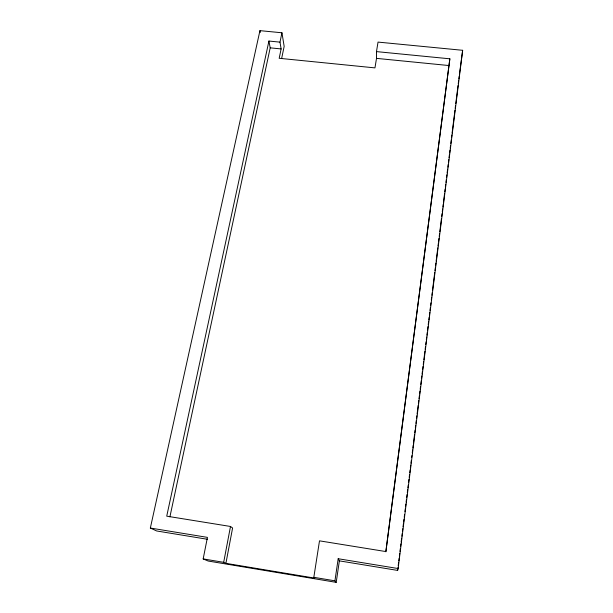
<?xml version="1.0" encoding="UTF-8"?>
<svg xmlns="http://www.w3.org/2000/svg" width="613" height="613" viewBox="0 0 613 613"><rect width="100%" height="100%" fill="white"/><g stroke="black" fill="none" stroke-linecap="round" stroke-linejoin="round"><path stroke-width="0.92" d="M385.884 551.8L449.858 58.81L376.474 51.607L378.037 42.09L462.654 50.297L398.128 568.535L397.607 570.404L339.364 560.872L338.184 558.734L398.128 568.535M397.607 570.404L397.967 567.561M398.205 565.661L398.557 562.818M398.795 560.918L399.147 558.075M399.385 556.175L399.737 553.324M399.975 551.432L400.327 548.581M400.565 546.689L400.917 543.838M401.155 541.946L401.63 538.145M401.867 536.252L402.22 533.402M402.457 531.509L402.81 528.659M403.048 526.766L403.4 523.916M403.638 522.023L403.998 519.173M404.228 517.272L404.588 514.43M404.94 511.587L405.293 508.736M405.53 506.836L405.883 503.993M406.12 502.093L406.48 499.25M406.71 497.35L407.07 494.507M407.308 492.607L407.66 489.764M407.898 487.864L408.25 485.021M408.603 482.17L408.963 479.328M409.193 477.427L409.553 474.585M409.79 472.684L410.143 469.842M410.381 467.941L410.733 465.098M410.971 463.198L411.323 460.355M411.675 457.505L411.913 455.605M412.273 452.762L412.626 449.919M412.863 448.019L413.216 445.168M413.453 443.276L414.518 434.74M414.756 432.839L415.108 429.989M415.346 428.096L415.698 425.246M415.936 423.353L416.288 420.503M416.526 418.61L416.878 415.76M417.116 413.867L418.181 405.323M418.418 403.431L418.771 400.58M419.008 398.688L419.361 395.837M419.599 393.937L419.951 391.094M420.189 389.194L420.549 386.351M420.779 384.451L421.254 380.658M421.491 378.757L421.844 375.915M422.081 374.014L422.434 371.171M422.671 369.271L423.031 366.428M423.261 364.528L423.621 361.685M423.859 359.785L424.916 351.249M425.154 349.349L425.514 346.506M425.744 344.606L426.104 341.763M426.341 339.863L426.694 337.012M426.932 335.119L427.284 332.269M427.522 330.376L427.997 326.583M428.226 324.683L428.587 321.833M428.824 319.94L429.177 317.09M429.414 315.197L429.767 312.346M430.004 310.454L430.357 307.603M430.594 305.711L430.947 302.86M431.307 300.018L431.659 297.167M431.897 295.274L432.249 292.424M432.487 290.531L434.732 272.501M434.969 270.601L435.322 267.758M435.559 265.858L435.912 263.015M436.15 261.115L437.805 247.836M438.042 245.936L438.395 243.093M438.632 241.193L438.985 238.35M439.222 236.449L439.582 233.607M439.812 231.706L441.467 218.427M441.705 216.527L442.065 213.676M442.295 211.784L442.655 208.933M442.892 207.041L443.245 204.19M443.483 202.298L444.548 193.754M444.777 191.861L445.138 189.011M445.375 187.118L445.728 184.268M445.965 182.375L446.318 179.525M446.555 177.624L446.908 174.782M447.145 172.881L447.62 169.088M447.858 167.188L448.21 164.345M448.448 162.445L448.8 159.602M449.038 157.702L449.39 154.859M449.628 152.959L449.98 150.116M450.218 148.216L450.57 145.373M450.808 143.473L451.283 139.68M451.52 137.779L451.873 134.937M452.11 133.036L454.356 115.014M454.593 113.114L454.946 110.271M455.183 108.371L455.536 105.52M455.773 103.628L458.018 85.598M458.256 83.705L458.616 80.855M458.846 78.962L459.206 76.112M459.444 74.219L462.654 50.297M449.858 58.81L385.845 551.562L319.496 540.842L313.825 577.316L314.776 578.136L225.906 563.347L223.684 562.32L203.171 558.91L207.439 537.371L150.346 528.038L259.943 30.65L281.949 32.78L284.164 46.366L281.666 58.381M339.364 560.872L336.208 582.35L334.928 580.825L338.184 558.734M376.474 51.607L376.512 58.373L374.957 67.882L279.183 58.289L281.129 48.925L279.988 42.136L281.949 32.78M223.684 562.32L230.496 526.467L166.728 516.169L268.923 41.048L279.988 42.136M225.906 563.347L232.595 527.985L230.496 526.467M169.901 516.882L270.195 47.845L268.923 41.048M270.195 47.845L281.129 48.925M376.512 58.373L449.038 65.553M207.523 539.294L156.683 530.973L150.346 528.038M313.825 577.316L334.928 580.825M336.208 582.35L208.121 561.025L203.171 558.91M259.943 30.65L260.303 32.466"/></g></svg>
